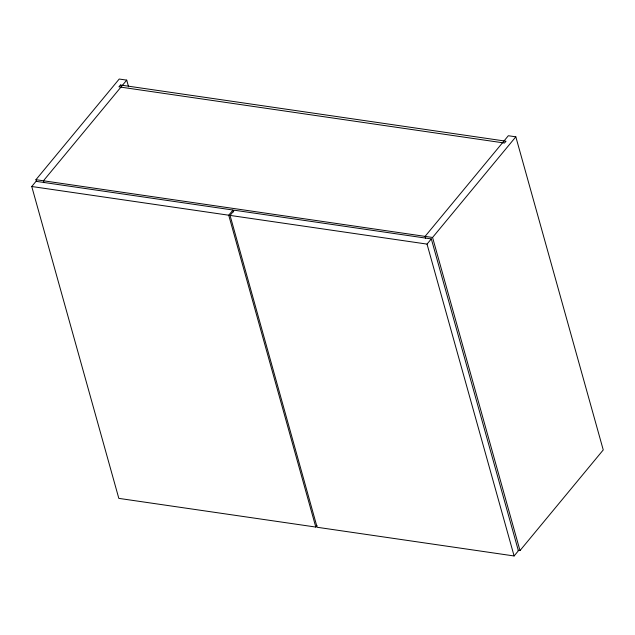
<?xml version="1.0" encoding="UTF-8"?>
<svg xmlns="http://www.w3.org/2000/svg" width="635" height="635" viewBox="0 0 635 635"><rect width="100%" height="100%" fill="white"/><g stroke="black" fill="none" stroke-linecap="round" stroke-linejoin="round"><path stroke-width="0.95" d="M36.497 181.594L35.957 179.689L119.221 79.034L126.714 80.129L128.58 86.812M317.032 525.589L315.801 527.066L118.824 498.372L31.75 186.507L36.036 181.324L233.021 210.026L233.553 211.931M126.714 80.129L43.45 180.777L43.982 182.689M315.801 527.066L228.727 215.209L233.021 210.026M230.053 215.408L234.339 210.217L431.324 238.919L518.39 550.775L514.104 555.966L317.127 527.264L230.053 215.408L427.03 244.102L431.324 238.919M518.112 550.315L519.986 550.585L432.562 237.474L515.826 136.827L508.333 135.731L425.077 236.387L425.609 238.292M519.986 550.585L603.25 449.937L515.826 136.827M35.957 179.689L432.562 237.474M31.75 186.507L228.727 215.209M427.03 244.102L514.104 555.966M120.444 85.026L118.928 86.852L504.515 143.034L506.031 141.208L120.444 85.026"/></g></svg>
